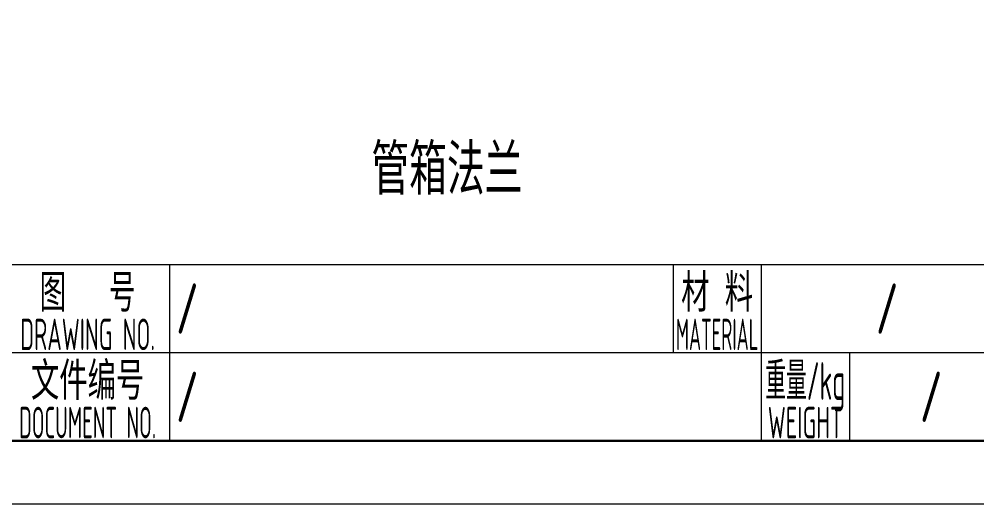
# Model space of a CAD drawing. Header units: millimetres. Extents: x 2286 to 2706, y 1359 to 1656.
# Drawn here: x 2577.6 to 2653.7, y 1359.2 to 1397.6 of the extents above; entities that cross this region are included whole.
import ezdxf
from ezdxf.enums import TextEntityAlignment as Align

# ---------------------------------------------------------------- set-up
doc = ezdxf.new("R2010")
doc.units = ezdxf.units.MM
for name, color, linetype, lineweight in [('1粗实线', 7, 'Continuous', 30), ('7文本', 2, 'Continuous', 18), ('8标注', 3, 'Continuous', 18), ('9图表', 4, 'Continuous', 18)]:
    doc.layers.add(name, color=color, linetype=linetype, lineweight=lineweight)
doc.styles.add('lanpec', font='bpec_e.shx', dxfattribs={"width": 0.75, "bigfont": 'hztxt.shx'})

# ---------------------------------------------------------------- blocks, each defined once
blk = doc.blocks.new('A3-零部件图-LANPEC-AUTOPRINT')
at = {"layer": '1粗实线'}
blk.add_lwpolyline([(-395, 5), (-5, 5), (-5, 292), (-395, 292)], close=True, dxfattribs=at)
at = {"layer": '9图表'}
blk.add_lwpolyline([(-420, 0), (0, 0), (0, 297), (-420, 297)], close=True, dxfattribs=at)
blk = doc.blocks.new('蓝滨、蓝科零件图标题栏模板')
at = {"layer": '1粗实线'}
blk.add_lwpolyline([(-180, 0), (0, 0), (0, 70), (-180, 70)], close=True, dxfattribs=at)
at = {"layer": '9图表'}
for p, q in [((-180, 14), (0, 14)), ((-111, 14), (-111, 0)), ((-71, 14, 0), (-71, 7, 0)), ((-64, 14), (-64, 7)), ((-180, 7), (0, 7)), ((-64, 7), (-64, 0)), ((-57, 7, 0), (-57, 0, 0))]:
    blk.add_line(p, q, dxfattribs=at)
at = {"layer": '7文本', "style": 'lanpec'}
for tag, height, width, p in [('设计证书号', 4, 0.7, (-15.5, 38.5, 0)), ('设计签名', 4, 0.75, (-155.5, 31.5, 0)), ('设计日期', 4, 0.75, (-134.5, 31.5, 0)), ('项目编号', 4, 0.75, (-15.5, 31.5, 0)), ('名称', 5, 0.75, (-84, 30)), ('校对签名', 4, 0.75, (-155.5, 24.5, 0)), ('校对日期', 4, 0.75, (-134.5, 24.5, 0)), ('规格', 5, 0.75, (-84, 24)), ('产品编号', 4, 0.75, (-15.5, 24.5, 0)), ('审核签名', 4, 0.75, (-155.5, 17.5, 0)), ('审核日期', 4, 0.75, (-134.5, 17.5, 0)), ('设计阶段', 4, 0.75, (-15.5, 17.5, 0)), ('材料', 4, 0.75, (-54, 10.5, 0)), ('图幅', 4, 0.75, (-25.5, 10.5, 0)), ('比例', 4, 0.75, (-5, 10.5, 0)), ('重量', 4, 0.75, (-50.5, 3.5, 0)), ('REV', 3, 0.75, (-25.5, 3.5, 0))]:
    blk.add_attdef(tag, text='', height=height, dxfattribs=dict(at, width=width)).set_placement(p, align=Align.MIDDLE_CENTER)
at = {"layer": '7文本', "style": 'lanpec', "width": 0.75}
for tag, p in [('图号', (-110.5, 10.5)), ('文件编号', (-110.5, 3.5, 0))]:
    blk.add_attdef(tag, text='', height=4, dxfattribs=at).set_placement(p, align=Align.MIDDLE_LEFT)
at = {"layer": '9图表', "style": 'lanpec'}
for s, height, width, p in [('图   号', 3, 0.7, (-117.5, 11.75, 0)), ('材 料', 3, 0.75, (-67.5, 11.75)), ('DRAWING NO.', 2.5, 0.6, (-117.5, 8.45, 0)), ('MATERIAL', 2.5, 0.5, (-67.5, 8.45)), ('文件编号', 3, 0.75, (-117.5, 4.75, 0)), ('重量/kg', 3, 0.55, (-60.5, 4.75, 0)), ('DOCUMENT NO.', 2.5, 0.55, (-117.5, 1.45, 0)), ('WEIGHT', 2.5, 0.6, (-60.5, 1.45, 0))]:
    blk.add_text(s, height=height, dxfattribs=dict(at, width=width)).set_placement(p, align=Align.MIDDLE_CENTER)

msp = doc.modelspace()

# ---------------------------------------------------------------- block references
msp.add_blockref('A3-零部件图-LANPEC-AUTOPRINT', (2705.557, 1359.154))
msp.add_blockref('A3-零部件图-LANPEC-AUTOPRINT', (2705.557, 1359.154))
at = {"layer": '8标注'}
ref = msp.add_blockref('蓝滨、蓝科零件图标题栏模板', (2700.557, 1364.154), dxfattribs=at)
ref.add_attrib('图号', '/', dxfattribs={"layer": '7文本', "height": 4, "style": 'lanpec', "width": 0.75}).set_placement((2590.057, 1374.654), align=Align.MIDDLE_LEFT)
ref.add_attrib('材料', '/', dxfattribs={"layer": '7文本', "height": 4, "style": 'lanpec', "width": 0.75}).set_placement((2646.557, 1374.654, 0), align=Align.MIDDLE_CENTER)
ref.add_attrib('重量', '/', dxfattribs={"layer": '7文本', "height": 4, "style": 'lanpec', "width": 0.75}).set_placement((2650.057, 1367.654, 0), align=Align.MIDDLE_CENTER)
ref.add_attrib('文件编号', '/', dxfattribs={"layer": '7文本', "height": 4, "style": 'lanpec', "width": 0.75}).set_placement((2590.057, 1367.654, 0), align=Align.MIDDLE_LEFT)

# ---------------------------------------------------------------- texts
at = {"layer": '7文本', "style": 'lanpec', "width": 0.75}
msp.add_text('管箱法兰', height=4, dxfattribs=at).set_placement((2611.592, 1385.692), align=Align.MIDDLE_CENTER)

doc.saveas('drawing.dxf')
